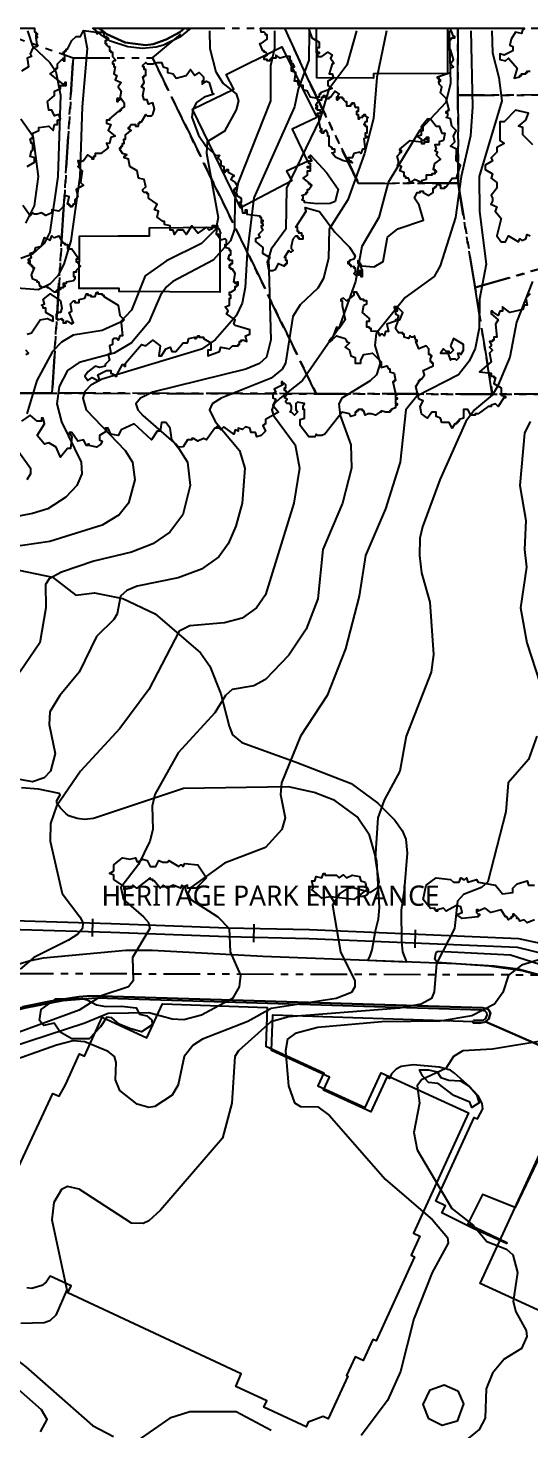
# Model space of a CAD drawing. Header units: metres. Extents: x -550 to 550, y -500 to 950.
# Drawn here: x -377 to -290.1, y 707.6 to 950 of the extents above; entities that cross this region are included whole.
import ezdxf
from ezdxf.enums import TextEntityAlignment as Align

# ---------------------------------------------------------------- set-up
doc = ezdxf.new("R2010")
doc.units = ezdxf.units.M
doc.header["$LTSCALE"] = 2
doc.linetypes.add('PHANTOM', pattern=[6.35, 3.175, -0.635, 0.635, -0.635, 0.635, -0.635])
for name, color, linetype in [('SITE-BLDG-EXIST', 7, 'CONTINUOUS'), ('SITE-PARKING', 250, 'CONTINUOUS'), ('SITE-PROPERTY', 7, 'PHANTOM'), ('SITE-RAIL', 7, 'CONTINUOUS'), ('SITE-ROAD-CURB', 7, 'CONTINUOUS'), ('SITE-ROAD-GRAVEL', 32, 'CONTINUOUS'), ('SITE-ROAD-PAVED', 7, 'CONTINUOUS'), ('SITE-TREE-CANOPY', 94, 'CONTINUOUS'), ('TEXT', 7, 'CONTINUOUS'), ('TOPO-CONTOUR-MAJOR', 8, 'CONTINUOUS'), ('TOPO-CONTOUR-MINOR', 9, 'CONTINUOUS')]:
    doc.layers.add(name, color=color, linetype=linetype)
doc.styles.add('OpenSans', font='OpenSans-Regular.ttf')

msp = doc.modelspace()

# ---------------------------------------------------------------- linework, layer by layer
at = {"layer": 'SITE-BLDG-EXIST'}
for points in [[(-304.38, 945.99), (-304.38, 942.16), (-317.17, 942.1), (-317.17, 941.36), (-326.97, 941.38), (-327.02, 950), (-304.38, 950)], [(-341.77, 922.1), (-348.52, 935.95), (-341.36, 939.43), (-342.68, 941.96), (-333.07, 946.74), (-327.01, 934.53), (-331.28, 932.5), (-328.62, 926.94), (-332.21, 925.27), (-331.3, 923.56), (-340.22, 918.93)], [(-361.35, 914.07), (-355.95, 914.09), (-355.94, 915.47), (-344.3, 915.57), (-344.4, 914.34), (-343.77, 914.34), (-343.76, 904.36), (-361.19, 904.43), (-361.21, 904.98), (-368.1, 904.94), (-368.05, 914.04)], [(-256.22, 730.15), (-257.78, 726.76), (-258.41, 727.05), (-263.2, 716.63), (-298.71, 732.95), (-287.77, 756.74), (-277.03, 751.8), (-277.46, 750.88), (-267.42, 746.26), (-266.98, 747.21), (-255.8, 742.07), (-255.5, 742.73), (-250.67, 740.51), (-252.75, 735.99), (-253.76, 736.45), (-256.58, 730.3)], [(-302.59, 714.36), (-301.61, 712.12), (-302.68, 709.15), (-305.32, 708.38), (-307.62, 709.57), (-308.6, 712.01), (-307.4, 714.58), (-304.96, 715.43)]]:
    msp.add_lwpolyline(points, close=True, dxfattribs=at)
msp.add_lwpolyline([(-378.58, 753.05), (-372.64, 765.8), (-371.57, 765.32), (-370.5, 767.29), (-368.04, 772.66), (-367.18, 772.27), (-364.1, 778.97), (-356.39, 775.44), (-353.7, 781.28), (-335.59, 780.65), (-335.83, 773.96), (-325.78, 769.35), (-326.81, 767.12), (-318.62, 763.37), (-315.87, 769.36), (-300.74, 762.42), (-310.27, 741.65), (-309.14, 741.13), (-310.66, 737.82), (-310.08, 737.55), (-316.75, 723.02), (-317.31, 723.28), (-318.97, 719.64), (-320.37, 720.28), (-321.86, 717.04), (-321.63, 716.93), (-325.02, 709.54), (-325.92, 709.95), (-328.5, 708.97), (-328.86, 708.18), (-336.17, 711.54), (-335.65, 712.65), (-340.98, 715.11), (-340.08, 717.35), (-370.05, 731.34), (-369.49, 732.52), (-373.12, 734.19), (-373.82, 733.16), (-374.58, 732.57), (-376.31, 732.09), (-377.19, 732.19)], dxfattribs=at)
at = {"layer": 'SITE-PARKING'}
msp.add_lwpolyline([(-286.98, 757.99), (-292.69, 746.06), (-298.34, 748.35), (-300.88, 743.27), (-294.1, 740.03), (-294.17, 739.88), (-299.94, 742.44), (-305.36, 745.14), (-304.73, 746.39), (-306.39, 747.18), (-299.74, 761.66), (-299.21, 761.41), (-298.29, 763.13), (-298.36, 764.08), (-299.05, 765.37), (-300.6, 766.99), (-303.17, 769.28), (-303.89, 769.83), (-305.85, 770.37), (-310.31, 770.73), (-312.39, 770.48), (-313.28, 769.97), (-314.08, 769.17), (-314.4, 768.39), (-314.87, 768.6), (-317.62, 762.61), (-325.81, 766.37), (-324.78, 768.6), (-334.83, 773.2), (-334.61, 779.39), (-299.96, 778.24), (-299.93, 778.01), (-298.9, 777.97), (-297.74, 778.2), (-287.57, 773.76)], dxfattribs=at)
at = {"layer": 'SITE-PROPERTY'}
for points in [[(-467.22, 887.09), (-245.45, 886.58), (-245.56, 786.15), (-550, 786.96), (-550, 950), (-441.05, 950)], [(-372.8, 886.88), (-427.63, 887.01), (-383.56, 949.87), (-369.13, 944.87)], [(-328.28, 940.62), (-319.75, 923.14), (-302.54, 923.17), (-296.63, 886.7), (-327.11, 886.78), (-355.41, 944.85), (-349.25, 950), (-332.56, 950)], [(-302.57, 938.4), (-302.54, 923.17), (-319.75, 923.14), (-328.28, 940.62), (-332.56, 950), (-302.59, 950)], [(-259.92, 941.41), (-259.88, 938.48), (-302.57, 938.4), (-302.59, 950), (-259.94, 950)], [(-327.11, 886.78), (-372.8, 886.88), (-369.13, 944.87), (-355.41, 944.85)], [(-299.62, 905.13), (-302.54, 923.17), (-302.57, 938.4), (-259.88, 938.48), (-259.57, 933.16), (-259.01, 927.85), (-258.18, 922.59), (-257.08, 917.37)], [(-296.63, 886.7), (-299.62, 905.13), (-257.08, 917.37), (-254.99, 909.82), (-252.33, 902.43), (-249.14, 895.26), (-245.42, 888.34), (-248.37, 886.58)]]:
    msp.add_lwpolyline(points, close=True, dxfattribs=at)
at = {"layer": 'SITE-RAIL'}
for points in [[(-288.27, 791.73), (-292.04, 792.55), (-328.27, 794.07), (-342.42, 794.39), (-362.57, 795.15), (-409.5, 796.54), (-427.95, 797.37), (-436.63, 798.38), (-445.04, 799.72), (-453.01, 801.38), (-462.8, 803.73), (-476.5, 805.98), (-483.07, 806.79), (-490.5, 807.14)], [(-284.73, 789.19), (-292.25, 791.03), (-328.33, 792.55), (-342.46, 792.86), (-362.63, 793.62), (-409.55, 795.01), (-428.09, 795.84), (-436.84, 796.87), (-445.32, 798.22), (-453.34, 799.89), (-463.1, 802.23), (-476.71, 804.46), (-483.2, 805.26), (-490.55, 805.61)], [(-365.82, 792.91), (-365.73, 796)], [(-337.91, 791.96), (-337.84, 795.06)], [(-309.98, 790.99), (-309.89, 794.09)]]:
    msp.add_lwpolyline(points, dxfattribs=at)
at = {"layer": 'SITE-ROAD-CURB'}
for points in [[(-364.43, 949.78), (-363.31, 948.92), (-360.17, 947.5), (-356.6, 947.04), (-355.28, 947.24), (-353.06, 948.02), (-350.68, 949.31), (-349.89, 950), (-348.76, 950), (-350.67, 948.41), (-353.49, 947.06), (-354.8, 946.72), (-357.17, 946.44), (-359.7, 946.76), (-362.71, 947.74), (-364.09, 948.63), (-365.72, 950), (-364.68, 950)], [(-298.04, 778.07), (-299.93, 778.01), (-299.81, 778.45), (-298.16, 778.45), (-297.77, 778.78), (-297.51, 779.37), (-297.59, 779.75), (-297.88, 780.03), (-298.51, 780.19), (-365.1, 782.27), (-370.92, 781.79), (-377.47, 780.54), (-380.53, 779.79), (-380.64, 780.14), (-373.05, 781.73), (-368.16, 782.52), (-366.08, 782.7), (-298.27, 780.63), (-297.33, 780.36), (-296.96, 779.76), (-297.25, 778.69)]]:
    msp.add_lwpolyline(points, close=True, dxfattribs=at)
at = {"layer": 'SITE-ROAD-GRAVEL'}
for points in [[(-379.93, 856.58), (-372.71, 855.05), (-368.69, 851.93), (-365.48, 852.35), (-360.54, 851.35), (-354.96, 848.71), (-347.14, 841.95), (-345.5, 839.65), (-343.57, 834.89), (-342.16, 829.31), (-341.55, 827.79), (-339.94, 826.47), (-330.55, 823.05), (-321.05, 819.38), (-316.45, 816), (-313.51, 813.02), (-312.22, 811.28), (-311.61, 809.77), (-311.37, 807.32), (-311.85, 800.98), (-312.37, 797.48), (-312.35, 792.02), (-312.14, 790.28), (-311.49, 788.52), (-318.18, 788.78), (-317.79, 789.4), (-317.41, 790.63), (-316.85, 793.92), (-316.3, 795.99), (-316.16, 797.92), (-316.63, 806.02), (-317.85, 810.44), (-320.01, 813.64), (-323.89, 816.44), (-327.47, 817.82), (-331.89, 818.8), (-350.06, 818.53), (-365.63, 813.31), (-367.21, 813.19), (-368.43, 813.31), (-369.89, 813.79), (-370.38, 814.15), (-371.36, 815.12), (-371.97, 815.98), (-371.97, 816.46), (-371.37, 817.44), (-371.49, 817.68), (-375.14, 818.4), (-378.06, 818.64)], [(-477.31, 704.99), (-470.97, 708.53), (-458.76, 716.06), (-441.42, 725.95), (-435.23, 729.23), (-428.09, 731.91), (-423.93, 732.93), (-420.05, 733.35), (-415.8, 733.44), (-410.23, 733.03), (-403.96, 731.83), (-397.9, 729.91), (-390.5, 726.41), (-381.91, 721.99), (-377.31, 718.51), (-365.79, 708.4), (-362.16, 706.47)], [(-374.81, 707.27), (-373.65, 709.4), (-374.63, 711.08), (-379.61, 715.46), (-385.41, 719.01), (-397.16, 724.58), (-407.15, 727.6), (-411.62, 728.18), (-416.99, 728.33), (-420.44, 728.07), (-424.32, 727.41), (-428.5, 726.2), (-432.88, 724.52), (-436.75, 722.75), (-443.11, 719.49), (-466.57, 706.32)]]:
    msp.add_lwpolyline(points, dxfattribs=at)
at = {"layer": 'SITE-ROAD-PAVED'}
msp.add_lwpolyline([(-350.68, 949.31), (-353.06, 948.02), (-355.28, 947.24), (-356.6, 947.04), (-360.17, 947.5), (-363.31, 948.92), (-364.68, 950), (-349.89, 950)], close=True, dxfattribs=at)
for points in [[(-387.37, 785.58), (-376.74, 788.75), (-374.28, 789.27), (-360.06, 790.58), (-355.48, 790.55), (-336.35, 789.51), (-303.01, 788.27), (-296.32, 787.84), (-292.13, 787.34), (-287.97, 786.18)], [(-287.57, 773.76), (-297.74, 778.2), (-297.25, 778.69), (-296.96, 779.76), (-297.33, 780.36), (-298.27, 780.63), (-366.08, 782.7), (-368.16, 782.52), (-373.05, 781.73), (-377.9, 780.77)]]:
    msp.add_lwpolyline(points, dxfattribs=at)
at = {"layer": 'SITE-TREE-CANOPY'}
for points in [[(-382.85, 950), (-375.85, 950), (-375.85, 949.8), (-375.85, 949.32), (-375.6, 949.31), (-375.6, 949.06), (-375.35, 949.06), (-375.35, 948.81), (-375.6, 948.81), (-375.6, 948.56), (-375.35, 948.56), (-375.35, 948.31), (-375.6, 948.31), (-375.35, 946.81), (-376.1, 946.56), (-376.6, 945.56), (-376.35, 945.06), (-377.1, 944.81), (-376.85, 943.31), (-378.1, 942.56)], [(-377.1, 926.06), (-375.85, 926.81), (-375.85, 927.56), (-376.6, 927.81), (-376.35, 928.81), (-376.1, 928.81), (-376.11, 930.06), (-376.35, 930.06), (-376.6, 930.81), (-376.1, 931.06), (-376.1, 931.81), (-375.11, 932.31), (-375.1, 932.81), (-373.35, 933.06), (-372.61, 932.31), (-372.35, 933.31), (-371.85, 933.31), (-371.85, 934.06), (-371.35, 934.31), (-371.6, 935.06), (-372.35, 934.81), (-372.85, 935.81), (-373.35, 935.81), (-373.6, 937.31), (-372.35, 938.31), (-372.35, 939.07), (-371.35, 939.56), (-371.35, 940.07), (-370.36, 940.06), (-370.35, 940.56), (-370.6, 940.56), (-370.6, 940.31), (-370.85, 940.31), (-373.1, 942.06), (-372.1, 942.81), (-372.1, 943.06), (-371.85, 943.06), (-371.85, 943.81), (-371.1, 944.56), (-370.85, 944.56), (-370.85, 944.81), (-370.6, 944.81), (-370.6, 945.31), (-370.85, 945.82), (-370.6, 945.82), (-370.6, 946.06), (-370.35, 946.06), (-370.35, 946.32), (-370.1, 946.32), (-369.35, 947.82), (-368.6, 948.56), (-367.85, 948.56), (-367.35, 949.56), (-365.1, 949.31), (-365.1, 949.06), (-364.85, 949.06), (-364.85, 949.31), (-364.1, 949.31), (-363.85, 949.07), (-363.86, 948.56), (-363.35, 948.56), (-363.35, 948.31), (-363.1, 948.31), (-363.1, 948.06), (-363.35, 948.06), (-363.35, 947.81), (-363.6, 947.81), (-363.6, 947.31), (-363.35, 947.31), (-363.35, 947.06), (-363.1, 946.81), (-362.85, 946.81), (-362.85, 946.06), (-362.6, 946.06), (-362.6, 945.82), (-362.35, 945.81), (-362.35, 945.06), (-361.85, 944.56), (-361.85, 944.31), (-362.1, 944.31), (-362.35, 944.06), (-362.35, 943.81), (-362.1, 943.81), (-362.1, 943.31), (-361.85, 943.31), (-362.1, 942.07), (-361.6, 941.81), (-361.85, 941.06), (-360.85, 940.56), (-361.35, 939.81), (-360.85, 939.06), (-361.1, 937.82), (-360.85, 937.81), (-360.35, 937.06), (-360.35, 936.31), (-360.85, 936.06), (-360.85, 935.81), (-361.1, 935.81), (-361.1, 935.56), (-361.35, 935.56), (-362.85, 934.31), (-362.85, 934.06), (-363.35, 934.06), (-363.35, 933.56), (-362.6, 933.31), (-363.11, 932.31), (-361.85, 931.31), (-362.6, 931.07), (-362.85, 930.06), (-363.35, 930.07), (-363.1, 929.31), (-364.35, 928.31), (-365.35, 928.31), (-365.35, 927.81), (-365.6, 927.81), (-365.61, 927.31), (-365.85, 927.31), (-365.85, 927.57), (-366.6, 928.06), (-367.35, 927.06), (-367.85, 926.81), (-368.11, 926.81), (-368.11, 927.06), (-368.35, 927.06), (-368.1, 926.31), (-368.35, 926.06), (-367.6, 925.31), (-367.85, 923.31), (-367.35, 922.81), (-368.6, 922.06), (-368.35, 920.81), (-368.85, 920.31), (-368.85, 919.56), (-369.11, 919.56), (-369.35, 919.06), (-369.6, 919.06), (-369.6, 919.31), (-369.85, 919.31), (-369.85, 919.56), (-370.1, 919.56), (-369.86, 920.81), (-370.6, 921.06), (-370.85, 919.06), (-371.6, 918.31), (-372.85, 918.57), (-372.85, 918.06), (-373.85, 917.57), (-374.61, 918.06), (-375.35, 917.81), (-375.86, 917.81), (-376.1, 918.06), (-376.6, 917.56), (-377.85, 919.31)], [(-377.1, 897.06), (-376.35, 897.31), (-374.85, 899.56), (-373.61, 899.81), (-372.6, 899.31), (-372.6, 900.06), (-373.85, 900.81), (-373.85, 901.56), (-374.35, 901.56), (-374.35, 901.81), (-374.6, 902.06), (-374.1, 902.32), (-374.35, 903.06), (-373.1, 904.06), (-371.35, 902.81), (-371.1, 901.57), (-371.35, 900.81), (-371.85, 900.81), (-371.85, 900.57), (-372.1, 900.55), (-372.1, 899.81), (-371.85, 899.81), (-371.85, 899.56), (-371.1, 899.81), (-371.1, 899.56), (-370.85, 899.56), (-370.85, 899.06), (-370.35, 899.06), (-370.36, 899.31), (-370.1, 899.31), (-369.35, 898.82), (-369.35, 899.06), (-369.1, 899.06), (-369.85, 900.81), (-369.35, 901.06), (-369.6, 902.31), (-369.1, 902.81), (-368.86, 902.81), (-368.86, 902.56), (-368.1, 902.56), (-368.1, 903.06), (-367.1, 903.31), (-366.85, 904.06), (-366.6, 904.06), (-366.6, 903.81), (-366.1, 903.81), (-366.1, 903.56), (-365.35, 903.56), (-365.1, 904.3), (-364.85, 904.32), (-364.85, 904.06), (-364.1, 904.06), (-364.1, 903.81), (-363.85, 903.81), (-363.85, 903.56), (-361.35, 902.06), (-361.1, 900.31), (-360.35, 899.56), (-360.85, 899.06), (-360.6, 896.81), (-361.1, 896.81), (-361.35, 896.06), (-361.6, 896.31), (-362.1, 896.31), (-362.36, 896.06), (-362.35, 895.31), (-362.86, 895.06), (-362.6, 893.81), (-363.1, 893.56), (-362.85, 892.56), (-363.6, 891.81), (-363.6, 891.56), (-364.6, 891.31), (-365.35, 891.56), (-366.6, 890.56), (-367.1, 889.81), (-366.6, 889.06), (-365.85, 889.56), (-364.85, 889.07), (-364.6, 889.31), (-364.85, 890.06), (-363.35, 890.81), (-362.6, 890.81), (-362.6, 890.31), (-361.85, 890.06), (-361.85, 889.81), (-361.6, 889.81), (-361.61, 890.06), (-360.6, 891.81), (-360.35, 891.81), (-360.35, 891.56), (-360.1, 891.56), (-360.1, 892.06), (-357.35, 895.31), (-356.6, 895.06), (-355.36, 896.06), (-354.1, 895.06), (-354.35, 893.31), (-353.85, 893.31), (-353.1, 894.56), (-352.35, 894.81), (-352.1, 894.06), (-351.36, 894.06), (-350.1, 895.56), (-349.35, 895.56), (-349.11, 896.31), (-348.1, 896.56), (-348.1, 896.31), (-347.85, 896.31), (-347.86, 896.56), (-347.6, 896.56), (-347.6, 896.81), (-347.35, 896.81), (-347.35, 896.56), (-346.6, 896.56), (-346.6, 896.31), (-345.35, 895.56), (-345.35, 894.31), (-345.85, 894.31), (-345.85, 893.31), (-343.85, 894.06), (-343.6, 894.81), (-342.1, 894.56), (-341.6, 895.06), (-340.6, 895.06), (-340.6, 895.31), (-340.35, 895.3), (-340.35, 895.81), (-340.1, 895.81), (-340.1, 896.06), (-339.6, 896.06), (-339.1, 895.81), (-339.35, 896.81), (-338.6, 897.06), (-338.6, 897.81), (-341.11, 898.57), (-341.35, 898.81), (-341.1, 899.56), (-342.61, 900.56), (-342.35, 901.06), (-342.85, 901.8), (-342.1, 902.06), (-342.1, 903.31), (-341.85, 903.3), (-341.85, 903.81), (-342.1, 903.81), (-342.1, 904.31), (-341.86, 904.31), (-341.1, 904.81), (-341.1, 905.31), (-340.85, 905.31), (-340.85, 905.56), (-340.6, 905.56), (-340.6, 906.06), (-340.85, 906.06), (-340.85, 905.81), (-341.1, 905.81), (-341.1, 906.06), (-341.35, 906.06), (-341.1, 907.56), (-341.6, 908.31), (-341.85, 908.31), (-341.85, 908.56), (-342.1, 908.56), (-342.1, 909.06), (-341.85, 909.06), (-341.86, 909.31), (-341.6, 909.31), (-341.6, 909.81), (-342.1, 909.81), (-342.1, 910.06), (-342.35, 910.06), (-342.1, 910.81), (-341.85, 910.81), (-341.85, 911.56), (-342.11, 911.56), (-342.1, 911.81), (-342.85, 912.06), (-342.86, 912.56), (-342.6, 912.56), (-342.6, 913.31), (-342.85, 913.56), (-343.61, 913.31), (-344.1, 914.06), (-344.1, 914.31), (-343.85, 914.31), (-343.6, 914.56), (-343.86, 915.31), (-344.1, 915.31), (-344.1, 915.81), (-344.35, 915.81), (-344.35, 915.56), (-344.6, 915.56), (-344.6, 915.81), (-345.1, 915.81), (-345.11, 915.31), (-345.6, 915.06), (-346.1, 915.56), (-347.6, 914.56), (-348.6, 915.81), (-349.6, 914.31), (-350.1, 915.06), (-351.1, 915.06), (-351.6, 914.31), (-351.85, 915.07), (-352.35, 915.06), (-352.35, 915.81), (-353.35, 916.06), (-353.35, 916.56), (-353.6, 916.56), (-354.6, 917.31), (-354.36, 918.31), (-355.1, 918.56), (-354.6, 919.56), (-356.1, 920.56), (-356.1, 921.31), (-356.35, 921.31), (-356.35, 921.56), (-356.85, 921.56), (-357.1, 921.81), (-357.1, 922.06), (-356.6, 922.56), (-356.85, 923.82), (-357.85, 924.06), (-358.1, 925.31), (-359.35, 926.05), (-359.6, 927.31), (-360.35, 927.56), (-360.35, 927.81), (-359.85, 928.06), (-360.6, 928.31), (-361.1, 929.06), (-361.1, 929.31), (-360.85, 929.31), (-360.86, 929.56), (-360.6, 929.56), (-360.6, 930.06), (-360.35, 930.06), (-360.36, 930.81), (-360.1, 930.81), (-360.1, 931.56), (-359.1, 932.31), (-359.6, 932.56), (-359.6, 932.81), (-359.36, 932.81), (-359.36, 933.06), (-359.1, 933.31), (-358.35, 933.31), (-358.35, 933.06), (-357.85, 933.06), (-357.85, 933.56), (-357.6, 933.56), (-357.6, 933.81), (-357.35, 933.81), (-356.6, 935.06), (-356.35, 934.81), (-355.6, 934.82), (-355.35, 935.06), (-355.1, 936.06), (-355.35, 937.06), (-356.1, 936.81), (-356.35, 937.56), (-356.85, 937.56), (-357.1, 938.31), (-356.85, 939.56), (-357.35, 939.81), (-356.85, 940.56), (-357.1, 941.56), (-356.85, 941.56), (-356.85, 941.81), (-356.6, 941.81), (-356.6, 942.81), (-356.85, 942.81), (-356.86, 943.32), (-357.1, 943.3), (-357.1, 943.56), (-356.6, 944.06), (-356.35, 943.82), (-355.35, 943.81), (-354.6, 944.06), (-353.85, 944.06), (-353.6, 943.31), (-352.85, 943.07), (-352.85, 942.31), (-351.85, 942.06), (-351.35, 941.31), (-349.6, 941.81), (-348.85, 942.81), (-348.1, 941.81), (-347.35, 942.31), (-346.6, 941.55), (-346.6, 940.81), (-346.85, 940.81), (-346.85, 940.31), (-346.1, 940.81), (-345.6, 940.56), (-345.1, 938.81), (-344.83, 938.54), (-346.47, 938.06), (-347.83, 937.1), (-348.42, 935.93), (-348.62, 934.57), (-347.46, 931.47), (-346.12, 929.52), (-344.38, 927.97), (-343.85, 928.01), (-344.11, 927.56), (-343.6, 927.06), (-343.6, 926.31), (-343.1, 926.05), (-343.1, 925.06), (-342.85, 925.06), (-342.85, 925.31), (-342.6, 925.31), (-342.61, 925.56), (-342.35, 925.56), (-342.35, 925.06), (-341.35, 924.56), (-341.35, 924.31), (-341.6, 924.31), (-341.85, 923.81), (-341.1, 923.32), (-340.85, 922.81), (-340.85, 922.31), (-341.1, 922.31), (-341.1, 922.06), (-341.35, 922.06), (-341.35, 921.56), (-341.1, 921.56), (-341.1, 921.31), (-340.85, 921.31), (-340.85, 921.06), (-340.1, 920.56), (-340.1, 919.81), (-340.35, 919.81), (-340.35, 919.57), (-340.1, 919.57), (-339.85, 918.06), (-339.35, 918.06), (-339.35, 918.56), (-339.1, 918.56), (-339.11, 917.81), (-336.85, 917.56), (-336.85, 917.31), (-336.6, 917.31), (-336.6, 916.81), (-336.35, 916.81), (-336.35, 916.56), (-336.6, 916.56), (-336.6, 916.31), (-336.36, 916.31), (-336.35, 915.81), (-336.6, 915.81), (-336.6, 915.56), (-336.35, 915.06), (-337.1, 914.31), (-336.85, 913.81), (-337.6, 913.56), (-337.6, 913.07), (-336.35, 912.06), (-336.36, 911.06), (-335.1, 910.31), (-335.6, 909.56), (-335.36, 908.31), (-335.1, 908.06), (-334.6, 908.06), (-334.11, 908.31), (-333.61, 909.31), (-332.6, 908.81), (-332.6, 909.07), (-332.35, 909.07), (-332.36, 909.31), (-332.1, 909.31), (-332.1, 909.81), (-332.35, 909.81), (-332.35, 910.31), (-332.6, 910.31), (-331.85, 911.56), (-331.6, 911.31), (-331.35, 911.31), (-331.1, 911.56), (-331.36, 911.81), (-331.35, 912.31), (-331.1, 913.56), (-330.6, 914.06), (-330.36, 914.06), (-330.36, 913.81), (-330.1, 913.81), (-330.1, 913.56), (-329.35, 913.55), (-329.35, 914.06), (-329.6, 914.06), (-329.6, 914.56), (-330.1, 914.56), (-330.1, 914.81), (-330.35, 914.81), (-330.35, 915.56), (-330.61, 915.56), (-328.85, 918.32), (-328.99, 918.96), (-326.55, 918.26), (-323.86, 914.72), (-321.33, 912.13), (-320.36, 910.62), (-320.6, 910.06), (-321.35, 909.81), (-321.35, 909.56), (-321.61, 909.56), (-321.6, 909.31), (-321.35, 909.31), (-321.35, 909.06), (-321.1, 909.06), (-321.1, 908.8), (-320.6, 908.82), (-320.6, 908.56), (-320.35, 908.56), (-320.35, 907.81), (-320.6, 907.56), (-320.35, 907.31), (-320.1, 907.31), (-320.11, 907.56), (-319.85, 907.56), (-319.85, 907.31), (-319.6, 907.31), (-319.6, 908.06), (-319.35, 908.06), (-319.36, 907.06), (-319.1, 907.06), (-319.1, 908.06), (-319.6, 909.31), (-319.85, 909.31), (-319.85, 909.82), (-319.28, 908.91), (-317.04, 908.73), (-315.49, 909.66), (-314.75, 913.82), (-312.98, 915.26), (-308.56, 916.76), (-309.26, 919.38), (-310.1, 920.56), (-309.6, 921.56), (-309.1, 921.56), (-309.1, 921.81), (-308.6, 921.81), (-308.6, 921.56), (-307.6, 921.06), (-306.85, 921.56), (-306.85, 922.31), (-306.6, 922.31), (-306.6, 922.56), (-306.35, 922.56), (-306.1, 923.06), (-305.85, 922.81), (-305.6, 922.81), (-305.6, 922.31), (-304.85, 922.31), (-304.86, 922.56), (-304.6, 922.56), (-303.6, 924.06), (-302.85, 924.06), (-302.11, 926.31), (-302.86, 927.06), (-302.85, 929.06), (-303.85, 929.56), (-303.1, 930.32), (-303.36, 931.31), (-302.86, 932.31), (-303.61, 933.06), (-303.85, 934.31), (-304.6, 934.56), (-304.35, 934.81), (-304.35, 935.31), (-304.6, 935.31), (-304.6, 935.56), (-304.35, 935.56), (-304.35, 935.81), (-304.1, 935.81), (-304.6, 937.81), (-305.61, 938.81), (-305.35, 939.81), (-305.85, 940.31), (-305.86, 940.81), (-305.6, 940.81), (-305.6, 941.06), (-305.86, 941.06), (-305.85, 941.31), (-306.1, 941.31), (-306.1, 941.57), (-303.85, 942.31), (-303.85, 943.06), (-303.35, 943.31), (-303.85, 943.81), (-303.35, 944.57), (-303.85, 946.31), (-304.35, 946.31), (-304.35, 947.31), (-303.61, 948.31), (-303.1, 948.31), (-303.1, 948.56), (-303.35, 948.56), (-303.91, 950), (-291.11, 950), (-291.11, 949.81), (-291.35, 949.81), (-291.6, 949.07), (-292.6, 949.31), (-293.35, 948.06), (-293.6, 947.05), (-293.1, 946.81), (-293.1, 946.06), (-294.6, 945.31), (-295.35, 945.56), (-295.35, 944.57), (-294.35, 944.31), (-293.85, 944.81), (-292.35, 943.06), (-292.85, 941.31), (-291.85, 941.56), (-291.85, 941.81), (-291.6, 941.81), (-291.6, 942.06), (-290.85, 942.06), (-290.85, 942.31), (-290.6, 942.31), (-290.6, 942.56), (-290.1, 942.56)], [(-289.6, 929.81), (-291.36, 931.56), (-291.35, 932.81), (-292.1, 933.06), (-290.85, 934.06), (-290.35, 935.31), (-292.6, 935.81), (-294.6, 933.81), (-295.35, 933.81), (-295.35, 930.56), (-294.6, 930.06), (-295.85, 929.32), (-295.85, 928.56), (-296.85, 927.56), (-296.6, 927.06), (-297.85, 926.31), (-297.85, 925.56), (-296.6, 924.81), (-296.85, 924.06), (-295.85, 923.31), (-295.85, 922.31), (-296.85, 921.06), (-296.6, 920.56), (-296.6, 920.06), (-296.86, 919.56), (-295.85, 919.06), (-296.11, 918.31), (-295.1, 917.06), (-295.85, 914.06), (-295.1, 913.06), (-294.35, 913.06), (-293.85, 914.06), (-292.1, 913.06), (-291.85, 913.56), (-291.6, 913.31), (-291.35, 913.31), (-290.85, 913.56), (-290.6, 914.31), (-290.1, 914.06)], [(-290.1, 904.06), (-290.85, 903.31), (-290.6, 902.06), (-291.1, 902.06), (-291.35, 901.31), (-293.6, 900.81), (-294.85, 901.81), (-294.85, 901.06), (-295.35, 901.06), (-295.6, 900.32), (-296.35, 900.81), (-296.6, 900.81), (-296.6, 901.06), (-296.85, 901.06), (-296.85, 900.56), (-295.6, 899.56), (-296.1, 898.81), (-295.85, 896.56), (-296.35, 896.56), (-296.35, 896.06), (-296.6, 896.06), (-296.6, 895.81), (-297.11, 895.81), (-296.85, 895.31), (-296.85, 895.06), (-297.1, 894.81), (-296.6, 894.31), (-297.1, 893.81), (-296.85, 892.31), (-298.85, 890.56), (-296.85, 890.31), (-296.85, 889.81), (-296.36, 889.8), (-296.35, 889.56), (-296.1, 889.56), (-296.35, 888.56), (-295.1, 887.81), (-295.1, 886.55), (-294.35, 886.31), (-294.35, 886.06), (-294.61, 886.06), (-295.6, 884.56), (-296.1, 885.05), (-296.85, 884.81), (-296.85, 884.56), (-297.35, 884.56), (-299.1, 883.31), (-299.6, 883.31), (-299.6, 883.06), (-300.35, 883.06), (-300.85, 884.06), (-301.6, 884.06), (-301.6, 882.56), (-302.36, 882.32), (-302.36, 882.06), (-302.6, 882.06), (-302.6, 881.82), (-302.85, 881.8), (-302.85, 881.56), (-303.1, 881.56), (-303.6, 880.82), (-304.1, 881.81), (-305.35, 881.81), (-305.61, 882.56), (-306.35, 882.81), (-306.36, 883.56), (-307.1, 883.56), (-307.85, 882.56), (-308.86, 883.31), (-309.1, 884.56), (-308.6, 885.56), (-309.35, 885.81), (-309.85, 888.05), (-309.35, 888.81), (-309.35, 889.06), (-309.1, 889.05), (-309.1, 889.31), (-308.85, 889.31), (-308.35, 890.05), (-308.6, 890.81), (-306.85, 891.57), (-306.85, 892.06), (-307.1, 892.06), (-307.1, 892.31), (-307.35, 892.31), (-307.35, 892.81), (-307.1, 893.31), (-307.35, 893.31), (-307.35, 893.56), (-307.61, 893.56), (-307.6, 894.56), (-308.1, 895.06), (-309.35, 894.56), (-309.85, 895.81), (-309.6, 895.81), (-309.6, 896.06), (-309.85, 896.06), (-310.1, 896.81), (-310.35, 896.57), (-310.6, 896.57), (-310.85, 896.81), (-311.11, 896.31), (-311.85, 896.56), (-311.85, 897.06), (-312.1, 897.06), (-312.1, 897.31), (-312.85, 897.31), (-313.35, 898.06), (-312.85, 899.56), (-312.6, 899.56), (-312.1, 900.81), (-312.85, 901.56), (-313.1, 901.56), (-313.1, 901.81), (-313.6, 901.81), (-313.61, 901.56), (-313.35, 901.56), (-313.35, 901.31), (-313.1, 901.31), (-313.1, 901.06), (-313.35, 901.06), (-313.35, 900.56), (-312.86, 900.31), (-313.1, 899.56), (-313.36, 899.56), (-313.36, 899.31), (-314.85, 898.81), (-314.6, 897.56), (-315.1, 897.56), (-315.35, 896.81), (-315.61, 897.06), (-315.85, 897.06), (-316.1, 896.81), (-316.35, 897.56), (-317.6, 897.57), (-317.61, 898.07), (-317.85, 898.05), (-317.85, 898.31), (-318.35, 898.31), (-318.35, 899.31), (-317.85, 899.31), (-317.86, 899.81), (-319.1, 900.82), (-318.85, 902.06), (-318.35, 902.3), (-318.35, 902.81), (-318.86, 902.81), (-318.86, 903.06), (-319.35, 903.06), (-320.1, 904.31), (-320.6, 904.31), (-320.6, 903.81), (-321.85, 902.81), (-322.35, 903.31), (-322.85, 903.06), (-322.85, 902.81), (-322.6, 902.81), (-322.6, 902.05), (-322.1, 899.56), (-323.1, 898.06), (-323.6, 898.31), (-324.36, 896.31), (-324.1, 896.31), (-323.6, 896.81), (-322.1, 896.31), (-321.85, 896.06), (-321.85, 895.81), (-321.35, 895.56), (-322.1, 894.81), (-321.35, 894.31), (-321.1, 893.31), (-320.35, 893.06), (-320.35, 892.06), (-319.35, 892.06), (-319.35, 892.56), (-318.85, 893.56), (-317.35, 893.8), (-315.85, 892.31), (-315.85, 891.31), (-314.85, 891.57), (-314.6, 891.06), (-314.35, 891.06), (-314.35, 890.56), (-313.6, 890.31), (-313.36, 889.06), (-313.6, 889.06), (-313.6, 888.81), (-313.85, 888.81), (-313.35, 886.81), (-313.1, 886.81), (-313.1, 886.56), (-313.35, 886.56), (-313.35, 886.06), (-313.1, 886.06), (-313.1, 885.81), (-313.35, 885.81), (-313.35, 885.06), (-313.1, 885.06), (-313.1, 884.81), (-313.35, 884.81), (-313.36, 884.31), (-314.1, 884.06), (-314.1, 883.81), (-314.35, 883.81), (-314.35, 883.56), (-315.1, 883.56), (-315.86, 883.81), (-315.86, 883.56), (-316.1, 883.56), (-316.85, 883.06), (-317.6, 883.32), (-318.1, 883.31), (-318.6, 883.06), (-318.85, 883.81), (-319.1, 883.81), (-319.1, 884.06), (-319.85, 884.06), (-319.85, 883.81), (-320.1, 883.81), (-320.1, 883.56), (-320.35, 883.56), (-320.35, 883.06), (-321.1, 882.81), (-321.35, 883.31), (-322.6, 883.56), (-325.6, 879.81), (-326.11, 879.56), (-326.85, 879.56), (-327.1, 879.81), (-327.36, 879.31), (-328.35, 879.31), (-329.85, 881.31), (-329.85, 882.31), (-329.1, 882.56), (-329.1, 884.07), (-329.35, 884.05), (-329.35, 884.56), (-329.1, 885.06), (-330.35, 885.31), (-330.61, 885.06), (-330.6, 884.06), (-330.36, 883.56), (-330.85, 883.06), (-331.35, 883.56), (-331.6, 883.56), (-331.35, 884.06), (-331.35, 884.56), (-331.6, 885.06), (-332.1, 885.06), (-332.35, 885.3), (-332.35, 885.56), (-332.1, 885.81), (-332.61, 886.06), (-332.1, 886.81), (-332.35, 887.31), (-332.6, 887.31), (-332.6, 887.81), (-332.35, 887.81), (-332.35, 888.31), (-332.6, 888.56), (-332.85, 888.56), (-332.86, 888.31), (-334.35, 887.57), (-334.1, 887.06), (-334.61, 886.81), (-334.6, 886.06), (-334.1, 885.81), (-334.6, 884.81), (-333.6, 883.56), (-335.85, 882.31), (-335.86, 881.56), (-336.35, 881.31), (-335.85, 880.32), (-336.6, 879.56), (-337.35, 879.3), (-337.6, 880.06), (-338.35, 880.06), (-338.6, 880.81), (-339.35, 881.07), (-339.85, 880.57), (-340.6, 880.81), (-340.6, 880.31), (-341.1, 880.56), (-341.35, 879.81), (-343.1, 881.06), (-343.6, 880.56), (-343.85, 880.82), (-344.1, 880.8), (-344.1, 881.06), (-344.35, 881.06), (-344.35, 880.81), (-344.61, 880.81), (-346.1, 878.81), (-346.6, 879.06), (-347.6, 878.56), (-348.35, 879.06), (-348.6, 879.06), (-348.6, 878.81), (-349.35, 878.81), (-350.1, 877.57), (-351.1, 877.56), (-352.1, 878.81), (-352.35, 880.81), (-353.1, 881.81), (-353.85, 881.81), (-354.1, 880.31), (-354.6, 880.31), (-355.6, 878.81), (-358.61, 881.56), (-360.85, 880.56), (-361.35, 879.56), (-362.6, 879.81), (-363.1, 880.81), (-363.61, 880.81), (-363.6, 880.56), (-363.35, 880.56), (-363.35, 880.31), (-364.6, 879.57), (-364.61, 878.81), (-364.1, 878.56), (-364.35, 878.06), (-365.11, 877.56), (-366.36, 877.81), (-366.35, 878.05), (-366.6, 878.06), (-366.6, 877.81), (-366.85, 877.81), (-367.35, 878.81), (-368.36, 878.56), (-369.35, 880.06), (-369.86, 880.06), (-369.35, 879.3), (-369.6, 877.31), (-370.11, 877.31), (-371.35, 875.81), (-372.1, 877.56), (-373.35, 878.31), (-374.1, 878.07), (-375.35, 879.56), (-374.1, 881.56), (-374.35, 882.56), (-374.61, 882.56), (-374.6, 882.06), (-375.35, 882.06), (-376.6, 883.06), (-378.1, 882.06)], [(-377.35, 893.57), (-376.85, 893.81), (-377.35, 894.31)], [(-289.35, 795.81), (-290.6, 795.31), (-291.1, 795.81), (-291.85, 795.56), (-292.1, 796.06), (-292.36, 796.06), (-292.36, 796.32), (-292.6, 796.56), (-292.85, 796.56), (-292.85, 796.81), (-293.1, 796.81), (-293.1, 796.31), (-293.35, 796.31), (-293.35, 796.06), (-293.61, 796.06), (-293.85, 795.81), (-294.1, 796.31), (-294.35, 796.31), (-295.1, 797.57), (-296.86, 797.06), (-297.85, 797.81), (-299.1, 797.32), (-299.1, 797.56), (-299.35, 797.56), (-299.35, 797.06), (-299.1, 796.81), (-298.85, 796.81), (-298.85, 796.56), (-299.1, 796.56), (-299.1, 796.31), (-301.85, 796.06), (-302.6, 796.56), (-302.6, 796.81), (-301.85, 797.06), (-302.1, 798.06), (-302.85, 798.31), (-304.6, 797.31), (-305.1, 797.81), (-306.1, 797.56), (-306.1, 797.31), (-306.35, 797.31), (-306.35, 797.56), (-306.6, 797.56), (-306.6, 797.81), (-307.35, 797.8), (-308.6, 799.31), (-308.1, 801.81), (-306.35, 803.06), (-303.85, 802.81), (-303.35, 802.32), (-302.35, 802.31), (-302.1, 803.06), (-301.6, 802.81), (-301.36, 802.81), (-301.1, 803.06), (-300.85, 802.31), (-299.35, 802.81), (-299.1, 802.31), (-296.1, 801.8), (-294.85, 800.31), (-293.1, 800.55), (-293.1, 801.31), (-292.35, 802.06), (-290.61, 802.56), (-290.35, 801.81), (-289.35, 801.81)]]:
    msp.add_lwpolyline(points, dxfattribs=at)
for points in [[(-328.35, 949.81), (-327.85, 948.31), (-326.6, 947.56), (-326.6, 946.56), (-327.1, 946.56), (-326.85, 945.81), (-326.6, 945.81), (-326.6, 945.57), (-326.85, 945.57), (-326.85, 945.06), (-326.1, 945.06), (-325.1, 945.81), (-324.35, 945.31), (-324.6, 944.81), (-324.1, 944.06), (-324.1, 943.82), (-324.35, 943.82), (-324.85, 942.06), (-324.36, 942.06), (-324.1, 941.31), (-325.1, 940.81), (-325.1, 940.06), (-324.35, 939.56), (-326.35, 938.81), (-326.35, 938.56), (-326.6, 938.56), (-326.6, 938.06), (-326.85, 938.06), (-326.85, 937.81), (-328.1, 938.06), (-328.6, 939.06), (-329.35, 939.31), (-329.35, 940.06), (-330.1, 940.06), (-330.35, 940.81), (-330.85, 940.81), (-330.6, 942.31), (-331.35, 942.56), (-331.35, 943.31), (-330.86, 943.31), (-331.1, 943.81), (-331.35, 943.81), (-331.35, 944.31), (-331.61, 944.32), (-331.6, 945.06), (-332.36, 945.06), (-333.35, 944.81), (-334.1, 945.31), (-334.1, 944.81), (-334.86, 944.81), (-334.86, 944.56), (-335.1, 944.56), (-335.1, 944.31), (-335.6, 944.31), (-335.6, 944.57), (-336.11, 944.55), (-336.1, 945.06), (-335.85, 945.06), (-335.6, 945.31), (-335.61, 945.56), (-335.85, 945.81), (-336.1, 945.81), (-336.1, 946.06), (-336.35, 946.06), (-336.85, 947.31), (-336.6, 947.31), (-335.6, 948.06), (-335.6, 948.81), (-335.85, 948.81), (-335.85, 949.06), (-336.1, 949.3), (-336.6, 949.31), (-336.72, 950), (-328.1, 950)], [(-370.85, 944.31), (-370.6, 944.31), (-370.6, 944.56), (-370.85, 944.56)], [(-323.6, 937.56), (-323.35, 937.56), (-323.35, 937.81), (-323.1, 937.81), (-323.1, 938.06), (-322.61, 938.06), (-322.61, 937.81), (-322.35, 937.81), (-322.35, 937.56), (-322.1, 937.31), (-321.86, 937.3), (-321.85, 936.56), (-321.1, 936.56), (-321.1, 936.81), (-320.85, 936.81), (-320.85, 937.06), (-320.61, 937.06), (-320.35, 936.31), (-319.86, 936.31), (-319.85, 935.56), (-320.1, 935.56), (-320.1, 935.06), (-319.85, 935.06), (-319.85, 934.31), (-319.61, 934.31), (-319.61, 934.57), (-319.1, 934.56), (-319.1, 934.81), (-318.85, 934.81), (-318.85, 935.06), (-318.6, 935.06), (-318.6, 934.81), (-318.1, 934.56), (-318.36, 934.31), (-318.35, 933.81), (-318.6, 933.81), (-318.86, 933.31), (-318.6, 933.31), (-318.6, 933.06), (-318.35, 933.06), (-318.35, 931.8), (-318.6, 931.81), (-318.61, 931.32), (-318.35, 931.32), (-318.35, 931.06), (-318.85, 930.82), (-318.6, 929.06), (-319.1, 929.06), (-319.35, 928.31), (-319.6, 928.56), (-320.6, 928.32), (-320.85, 927.56), (-321.6, 927.56), (-321.35, 927.06), (-321.1, 927.06), (-321.1, 926.81), (-320.85, 926.81), (-320.87, 926.68), (-322.55, 927.09), (-323.74, 927.66), (-324.42, 928.4), (-323.85, 928.56), (-323.85, 929.06), (-324.35, 929.07), (-324.35, 929.31), (-324.85, 929.56), (-324.85, 931.31), (-325.1, 931.31), (-325.1, 931.81), (-325.35, 932.32), (-325.85, 932.06), (-325.85, 931.82), (-326.1, 931.82), (-326.1, 932.06), (-326.35, 932.06), (-326.36, 932.31), (-326.1, 932.3), (-326.1, 932.56), (-326.36, 932.56), (-326.6, 933.81), (-326.61, 934.81), (-326.85, 934.81), (-326.85, 935.31), (-326.35, 935.31), (-326.35, 935.81), (-326.85, 935.81), (-326.85, 936.05), (-327.1, 936.06), (-327.1, 936.31), (-326.86, 936.31), (-326.86, 936.56), (-327.1, 936.56), (-327.1, 936.81), (-326.6, 937.56), (-326.1, 937.56), (-326.1, 938.06), (-325.85, 938.06), (-325.85, 938.31), (-325.6, 938.31), (-325.6, 938.06), (-325.35, 938.05), (-325.35, 937.81), (-324.85, 937.81), (-324.85, 938.07), (-324.6, 938.06), (-323.85, 939.07), (-323.1, 938.56), (-323.35, 938.31), (-323.35, 938.06), (-323.6, 938.06)], [(-361.6, 937.8), (-361.6, 937.32), (-361.35, 937.31), (-361.35, 937.56), (-361.1, 937.56), (-361.1, 937.82)], [(-306.35, 933.06), (-305.85, 933.06), (-305.36, 931.81), (-304.85, 931.81), (-305.1, 930.56), (-305.85, 930.31), (-305.85, 929.81), (-306.6, 929.81), (-306.35, 929.06), (-306.6, 928.81), (-306.1, 928.56), (-306.35, 928.06), (-305.6, 927.32), (-306.61, 926.56), (-306.85, 925.56), (-306.6, 925.56), (-306.6, 925.31), (-306.35, 925.31), (-306.35, 925.06), (-306.6, 925.06), (-306.6, 924.81), (-307.1, 924.81), (-307.1, 924.56), (-308.1, 924.56), (-308.1, 923.82), (-308.85, 923.56), (-308.85, 923.32), (-310.1, 923.81), (-310.85, 923.31), (-311.1, 924.06), (-311.6, 924.06), (-311.6, 924.31), (-311.85, 924.31), (-311.85, 925.05), (-312.6, 925.31), (-312.35, 926.06), (-313.1, 926.31), (-312.85, 926.56), (-312.85, 927.06), (-313.11, 927.82), (-312.6, 928.32), (-312.6, 928.56), (-312.35, 928.56), (-312.35, 928.82), (-312.61, 928.82), (-312.61, 929.06), (-310.85, 930.56), (-308.85, 930.31), (-308.85, 930.06), (-308.35, 930.06), (-308.36, 930.31), (-307.6, 930.31), (-307.6, 930.56), (-307.85, 930.56), (-307.85, 930.81), (-307.6, 930.81), (-307.6, 931.06), (-308.1, 931.06), (-308.1, 930.81), (-308.35, 930.81), (-308.36, 930.56), (-308.85, 930.56), (-308.85, 930.81), (-309.6, 931.31), (-308.85, 931.56), (-308.85, 932.31), (-308.61, 932.31), (-308.6, 932.81), (-308.85, 932.82), (-308.85, 933.06), (-307.85, 934.32), (-307.35, 934.31)], [(-325.29, 925.04), (-323.32, 922.15), (-323.82, 919.99), (-324.7, 919.68), (-326.93, 919.61), (-329.1, 919.84), (-329.1, 920.06), (-329.6, 920.31), (-329.35, 920.56), (-329.36, 920.81), (-329.6, 921.06), (-328.85, 921.31), (-328.85, 921.56), (-328.6, 921.56), (-328.6, 922.06), (-328.35, 922.06), (-327.85, 922.81), (-328.1, 922.81), (-328.1, 923.06), (-328.36, 923.06), (-328.36, 923.31), (-329.35, 924.06), (-328.6, 924.56), (-328.61, 925.31), (-328.1, 925.31), (-328.1, 925.81), (-328.6, 925.81), (-328.6, 926.06), (-328.11, 926.06), (-328.1, 926.56), (-328.35, 926.56), (-328.35, 927.06), (-327.85, 927.06), (-328.1, 927.56), (-328.35, 927.56), (-328.35, 927.81), (-328.1, 927.81), (-328.1, 928.04)], [(-370.85, 912.81), (-370.6, 912.81), (-370.6, 912.56), (-370.11, 912.57), (-370.1, 911.81), (-369.36, 911.81), (-368.35, 910.31), (-368.35, 910.06), (-368.6, 910.06), (-368.6, 909.56), (-368.35, 909.56), (-368.35, 909.32), (-367.85, 908.81), (-368.6, 908.06), (-368.6, 907.81), (-369.1, 907.81), (-369.1, 907.06), (-368.85, 907.06), (-368.85, 906.56), (-369.1, 906.31), (-370.35, 906.06), (-370.35, 905.81), (-370.85, 905.81), (-370.85, 905.56), (-370.6, 905.56), (-370.6, 905.31), (-370.85, 905.31), (-370.85, 905.06), (-371.35, 905.06), (-371.35, 904.81), (-371.85, 904.81), (-371.85, 904.56), (-372.1, 904.56), (-372.1, 904.31), (-372.35, 904.32), (-373.35, 905.06), (-373.61, 905.06), (-373.61, 905.31), (-374.6, 905.06), (-374.6, 905.31), (-374.85, 905.31), (-375.1, 906.07), (-375.35, 906.07), (-375.35, 906.31), (-376.1, 906.56), (-376.35, 907.31), (-375.85, 908.56), (-376.1, 908.56), (-376.1, 908.81), (-376.35, 908.81), (-376.35, 909.06), (-376.61, 909.06), (-376.6, 909.32), (-376.85, 909.3), (-376.85, 909.56), (-376.6, 909.56), (-376.6, 909.8), (-376.85, 909.81), (-376.85, 910.06), (-376.35, 910.31), (-376.6, 911.06), (-375.85, 911.31), (-375.6, 912.06), (-374.6, 912.3), (-374.1, 913.81), (-373.1, 913.32), (-372.86, 914.06), (-372.6, 913.82), (-372.35, 913.81), (-371.6, 914.06)], [(-324.85, 896.06), (-324.85, 895.81), (-324.6, 895.81), (-324.6, 896.06)], [(-324.6, 896.31), (-324.6, 896.06), (-324.36, 896.06), (-324.36, 896.31)], [(-303.85, 895.07), (-303.35, 894.31), (-303.85, 893.81), (-304.1, 893.81), (-304.1, 894.06), (-304.6, 894.07), (-305.1, 894.56), (-305.6, 893.81), (-304.35, 893.81), (-303.85, 892.56), (-303.6, 892.81), (-303.1, 892.81), (-302.85, 892.56), (-302.35, 893.06), (-302.6, 893.81), (-302.35, 893.81), (-302.1, 893.56), (-301.6, 894.31), (-301.6, 895.31), (-303.35, 896.31)], [(-332.85, 888.81), (-333.1, 888.81), (-333.1, 888.57), (-332.85, 888.56)], [(-358.1, 805.81), (-357.1, 806.31), (-356.35, 806.06), (-355.85, 805.06), (-354.85, 805.06), (-354.35, 806.06), (-353.61, 805.81), (-352.85, 805.81), (-352.6, 806.07), (-350.85, 805.06), (-350.6, 805.31), (-350.36, 805.31), (-350.1, 805.06), (-349.85, 805.56), (-347.6, 805.31), (-346.1, 803.06), (-347.85, 801.31), (-349.35, 801.31), (-349.35, 801.81), (-349.85, 801.56), (-350.1, 801.56), (-350.35, 801.81), (-350.6, 801.31), (-351.86, 801.82), (-352.85, 801.3), (-353.6, 801.81), (-354.1, 801.31), (-355.11, 802.56), (-355.35, 802.57), (-355.35, 802.81), (-355.85, 802.81), (-355.85, 803.06), (-358.11, 801.31), (-358.85, 801.81), (-359.1, 801.31), (-360.35, 801.06), (-360.35, 801.56), (-362.11, 802.81), (-362.1, 803.56), (-362.86, 803.81), (-362.1, 804.31), (-362.1, 805.31), (-360.6, 806.55), (-359.36, 806.31), (-358.35, 806.56)], [(-325.6, 803.56), (-323.61, 803.56), (-323.1, 803.07), (-322.36, 803.57), (-321.85, 803.06), (-320.85, 803.56), (-319.6, 803.31), (-319.35, 802.56), (-318.6, 802.31), (-318.35, 801.06), (-320.6, 799.31), (-324.6, 799.81), (-326.1, 799.55), (-327.85, 801.06), (-327.6, 801.31), (-327.6, 801.56), (-327.85, 802.56), (-327.35, 802.56), (-327.1, 803.3), (-326.1, 803.06), (-325.85, 803.81), (-325.6, 803.81)], [(-274.49, 779.14), (-281.12, 783.67), (-284.05, 785.06), (-291.48, 786.99), (-297.2, 787.79), (-306.18, 788.45), (-306.57, 789.04), (-306.37, 790.21), (-305.98, 790.42), (-293.47, 789.77), (-280.77, 785.73), (-270.82, 779.55), (-267.9, 777.02), (-267.7, 776.4), (-269.02, 775.29)], [(-359.35, 777.02), (-361.16, 777.79), (-362.45, 778.87), (-363.32, 778.96), (-364.39, 777.33), (-366.39, 775.25), (-369.36, 775.26), (-371.38, 776.4), (-372.43, 777.93), (-374.22, 777.56), (-374.96, 778.43), (-374.69, 780.32), (-372.12, 782.13), (-367.58, 782.21), (-366.73, 781.96), (-365.12, 781.1), (-363.47, 780.81), (-360.76, 780.87), (-358.22, 780.62), (-357.64, 779.53), (-356.41, 779.24), (-355.52, 778.46), (-355.46, 777.67), (-357.31, 776.43)], [(-306.18, 769.55), (-305.52, 768.58), (-304.16, 768.11), (-302.13, 768), (-300.62, 767.08), (-299.38, 765.59), (-298.89, 764.19), (-300.15, 763.39), (-300.52, 764.27), (-303.26, 765.44), (-306, 767.52), (-307.67, 767.68), (-308.73, 768.83), (-309.22, 769.88), (-307.64, 769.88)]]:
    msp.add_lwpolyline(points, close=True, dxfattribs=at)
at = {"layer": 'TOPO-CONTOUR-MAJOR'}
for points in [[(-296.72, 949.5), (-296.58, 945.74), (-295.48, 941.44), (-294.96, 937.4), (-298.91, 924.31), (-298.86, 918.26), (-297.7, 909.19), (-298.85, 903.15), (-298.93, 898.11), (-299.61, 894.59), (-300.62, 892.41), (-302.47, 890.05), (-309.68, 886.36), (-311.6, 884), (-312.58, 874.93), (-315.12, 866.87), (-318.54, 858.81), (-319.64, 851.76), (-322.03, 842.69), (-325.18, 834.63), (-329.79, 827.57), (-333.12, 819.51), (-333.28, 817.5), (-332.48, 813.47), (-333.04, 811.45), (-335.88, 808.35), (-342.94, 805.61), (-348.76, 801.38), (-349.28, 800.37), (-348.81, 799.36), (-344.09, 796.34), (-342.15, 794.32), (-341.99, 790.29), (-340.19, 786.26), (-340.43, 784.25), (-341.56, 782.23), (-346.97, 779.36), (-349.99, 778.53), (-352, 778.62), (-356.03, 779.73), (-363.09, 779.65), (-367.12, 777.94), (-383.24, 772.68)], [(-328.34, 949.5), (-328.35, 944.46), (-330.2, 939.42), (-330.86, 936.4), (-337.9, 920.63), (-339.05, 911.21), (-339.36, 905.16), (-339.91, 902.42), (-340.92, 900.27), (-344.58, 896.09), (-346.97, 894.48), (-364.1, 889.28), (-366.11, 888.26), (-367.12, 887.14), (-367.48, 886.02), (-366.87, 884), (-360.12, 876.95), (-358.88, 874.93), (-358.48, 871.91), (-359.6, 867.88), (-361.16, 865.86), (-364.1, 864.07), (-373.16, 861.22), (-382.72, 859.82)], [(-378.2, 934.28), (-376.1, 931.36), (-375.21, 924.31), (-375.9, 919.27), (-377.37, 916.24)]]:
    msp.add_lwpolyline(points, dxfattribs=at)
at = {"layer": 'TOPO-CONTOUR-MINOR'}
for points in [[(-334.29, 949.5), (-334.32, 946.47), (-335, 943.45), (-335.02, 937.4), (-340.59, 923.3), (-341.18, 920.28), (-341.21, 915.24), (-341.93, 913.21), (-344.95, 909.89), (-351.93, 906.17), (-353.01, 905.26), (-354.02, 903.81), (-356.05, 899.12), (-359.06, 895.6), (-362.08, 893.8), (-368.13, 892.15), (-370.14, 890.79), (-371.56, 888.03), (-371.97, 885.01), (-371.15, 881.89), (-367.79, 874.93), (-367.67, 872.92), (-368.53, 870.9), (-370.41, 868.89), (-373.5, 866.87), (-376.19, 866.04), (-387.27, 863.95)], [(-367.28, 949.5), (-366.72, 946.47), (-367.6, 936.4), (-368.01, 924.31), (-369.55, 913.22), (-370.75, 909.19), (-371.8, 907.18), (-373.16, 905.69), (-375.18, 904.75), (-380.34, 905.16)], [(-300.33, 949.5), (-300.05, 936.4), (-300.41, 931.36), (-302.04, 924.31), (-303.02, 917.25), (-305.65, 908.91), (-306.66, 907.03), (-311.7, 903.41), (-316.74, 897.18), (-316.97, 895.09), (-316.05, 892.06), (-316.67, 890.05), (-317.74, 889.02), (-322.65, 886.02), (-323.19, 885.01), (-322.93, 882.99), (-321.12, 877.96), (-320.97, 873.93), (-322.55, 867.88), (-325.96, 859.82), (-326.81, 851.3), (-328.83, 846.08), (-331.85, 841.55), (-335.88, 837.36), (-337.9, 836.28), (-341.61, 835.64), (-342.8, 834.63), (-344.65, 831.61), (-351, 824.68), (-354.99, 817.5), (-355.49, 815.48), (-355.34, 811.45), (-355.89, 809.44), (-357.83, 805.41), (-360.89, 801.38), (-360.46, 799.36), (-356.96, 796.34), (-356.09, 795.33), (-355.86, 794.32), (-358.89, 789.29), (-358.75, 785.26), (-359.6, 784.25), (-364.1, 782.72), (-368.13, 780.22), (-380.22, 775.76)], [(-314.94, 949.5), (-316.61, 941.44), (-317.19, 934.38), (-318.75, 928.28), (-321.64, 920.28), (-324.85, 915.24), (-324.95, 910.2), (-325.81, 906.72), (-326.81, 905.02), (-329.9, 902.14), (-331.16, 900.12), (-332.38, 892.06), (-332.99, 891.05), (-334.87, 889.44), (-343.55, 886.02), (-345.1, 885.01), (-345.58, 884), (-344.59, 881.99), (-340.34, 876.95), (-339.43, 873.93), (-339.92, 867.88), (-340.98, 863.85), (-342.3, 860.83), (-343.94, 858.59), (-346.97, 856.47), (-351, 854.94), (-358.05, 853.48), (-359.84, 852.77), (-360.94, 851.76), (-361.53, 848.73), (-362.09, 847.73), (-365.1, 844.82), (-368.13, 838.66), (-371.48, 834.63), (-373.16, 831.76), (-373.31, 829.59), (-372.26, 824.55), (-373.09, 821.53), (-374.17, 820.36), (-376.19, 819.69), (-380.22, 820.4)], [(-320.14, 949.5), (-321.78, 943.56), (-324.89, 939.42), (-326.4, 934.38), (-332.22, 922.29), (-332.37, 915.24), (-334.87, 911.76), (-335.34, 910.2), (-334.92, 896.09), (-335.69, 893.07), (-336.89, 892), (-339.25, 891.05), (-355.41, 887.02), (-357.51, 886.02), (-358.29, 885.01), (-357.98, 884), (-357.08, 882.99), (-351.28, 877.96), (-349.36, 874.93), (-348.88, 870.9), (-350.17, 865.86), (-352.41, 862.84), (-355.34, 860.83), (-359.06, 859.38), (-365.55, 857.8), (-371.15, 855.95), (-373.28, 854.78), (-373.91, 853.77), (-373.89, 849.74), (-374.92, 843.7), (-378.37, 838.66)], [(-304.11, 949.5), (-303.85, 940.43), (-304.65, 937.11), (-309.15, 932.37), (-314.62, 923.3), (-316.24, 917.25), (-319.22, 912.21), (-320.29, 906.17), (-323.21, 898.11), (-329.47, 889.04), (-333.36, 886.02), (-334.37, 885.01), (-334.77, 884), (-334.49, 882.99), (-330.74, 877.96), (-329.99, 873.93), (-330.96, 867.88), (-335.88, 852.01), (-337.4, 849.74), (-339.91, 847.95), (-342.94, 847.16), (-348.98, 846.65), (-350.83, 845.71), (-356.05, 835.64), (-361.07, 828.91), (-367.9, 821.53), (-372.02, 815.48), (-373.09, 812.46), (-373.15, 809.44), (-371.07, 800.37), (-368.01, 796.34), (-367.46, 795.33), (-367.52, 794.32), (-368.33, 793.32), (-369.94, 792.31), (-375.97, 789.29), (-378.3, 787.27)], [(-377.06, 949.5), (-376.19, 946.84), (-373.16, 944.05), (-372.16, 942.5), (-371.31, 938.41), (-371.81, 924.31), (-373.16, 914.72), (-374.17, 912.75), (-376.19, 910.9), (-378.2, 910.13)], [(-345.54, 949.5), (-345.48, 946.47), (-344.46, 942.44), (-343.22, 940.43), (-340.92, 938.64), (-340.56, 937.4), (-340.92, 935.84), (-342.94, 932.16), (-345.98, 930.35), (-346.06, 928.34), (-344.06, 917.25), (-344.47, 915.24), (-346.97, 912.77), (-353.01, 909.78), (-356.7, 907.18), (-359.06, 901.25), (-361.07, 899.1), (-364.1, 897.69), (-369.13, 896.91), (-371.15, 895.71), (-372.7, 894.08), (-375.46, 889.04), (-377.19, 883.29)], [(-289.67, 906.17), (-292.45, 899.12), (-293.61, 893.07), (-295.71, 888.03), (-296.58, 886.6), (-299.7, 884), (-301.21, 881.99), (-305.7, 871.91), (-308.68, 863.79), (-309.15, 861.83), (-309.23, 858.81), (-308.86, 855.79), (-307.41, 850.75), (-306.81, 841.68), (-307.18, 838.66), (-311.52, 827.57), (-312.6, 821.53), (-315.35, 816.49), (-316.46, 813.47), (-316.91, 806.41), (-316.25, 802.38), (-316.51, 801.38), (-317.74, 800.54), (-320.77, 801.32), (-321.78, 801.15), (-322.98, 800.37), (-324.29, 798.35), (-322.88, 790.29), (-320.42, 785.26), (-320.41, 784.25), (-321, 783.24), (-323.66, 782.23), (-334.87, 780.47), (-338.9, 778.21), (-346.79, 775.18), (-348.4, 774.17), (-349.92, 772.16), (-351, 767.28), (-352, 765.51), (-355.03, 763.55), (-356.03, 763.38), (-358.05, 763.97), (-361.07, 766.29), (-361.81, 768.13), (-361.69, 771.15), (-362.02, 772.16), (-363.09, 773.05), (-367.12, 774.71), (-369.13, 774.87), (-372.04, 774.17), (-384.25, 769.8)], [(-290.07, 881.99), (-291.06, 879.97), (-291.87, 870.9), (-290.84, 864.86), (-291.03, 859.82), (-290.72, 856.8), (-291.74, 849.74), (-290.65, 843.7), (-288.36, 836.64)], [(-379.43, 877.96), (-376.52, 873.93), (-376.54, 872.92), (-377.15, 871.91)], [(-288.93, 827.57), (-290.36, 823.54), (-293.87, 819.51), (-294.29, 814.48), (-297.4, 802.38), (-298.51, 801.38), (-301.62, 800.21), (-302.63, 799.02), (-303.15, 794.32), (-306.3, 788.28), (-306.66, 783.36), (-307.17, 782.23), (-308.93, 781.22), (-312.71, 780.53), (-331.85, 779.06), (-334.92, 778.2), (-340.55, 773.16), (-341.17, 772.16), (-341.72, 764.1), (-343.31, 758.05), (-354.02, 745.64), (-356.03, 743.78), (-357.04, 743.29), (-359.06, 743.4), (-368.13, 749.26), (-370.14, 749.7), (-371.15, 749.21), (-372.47, 746.97), (-372.85, 743.94), (-370.24, 731.85), (-372.16, 727.48), (-373.16, 726.48), (-374.17, 726.15), (-378.2, 726.03)], [(-286.51, 789.53), (-291.55, 787.98), (-293.83, 786.26), (-294.81, 783.24), (-296.23, 781.22), (-300.19, 779.21), (-305.65, 778.3), (-315.73, 778.16), (-326.79, 777.19), (-330.74, 776.19), (-332.04, 775.18), (-332.38, 773.16), (-331.91, 767.12), (-330.84, 764.2), (-329.84, 763.56), (-326.81, 763.48), (-324.8, 761.99), (-315.17, 751), (-306.99, 743.94), (-304.39, 740.92), (-304.26, 739.91), (-307.06, 734.87), (-310.19, 726.81), (-312.53, 717.74), (-314.78, 712.71), (-319.34, 706.66)], [(-287.52, 774.93), (-296.58, 773.46), (-301.7, 773.16), (-303.37, 772.16), (-304.65, 770.11), (-308.89, 768.13), (-309.61, 767.12), (-309.24, 764.1), (-310.22, 759.06), (-309.6, 756.03), (-303.64, 745.91), (-299.91, 742.94), (-297.59, 740.23), (-294.17, 738.9), (-293.08, 737.9), (-292.25, 734.87), (-293.04, 729.84), (-292.55, 728.02), (-290.77, 724.8), (-290.64, 723.79), (-291.55, 721.7), (-294.57, 719.88), (-296.58, 717.46), (-297.71, 714.72), (-297.85, 709.68), (-298.89, 707.67), (-302.67, 704.65)], [(-334.87, 707.55), (-340.92, 710.77), (-348.98, 710.73), (-352.4, 709.68), (-358.05, 705.73)]]:
    msp.add_lwpolyline(points, dxfattribs=at)

# ---------------------------------------------------------------- texts
at = {"layer": 'TEXT', "style": 'OpenSans'}
msp.add_text('HERITAGE PARK ENTRANCE', height=3.5, dxfattribs=at).set_placement((-335, 800), align=Align.MIDDLE_CENTER)

doc.saveas('drawing.dxf')
